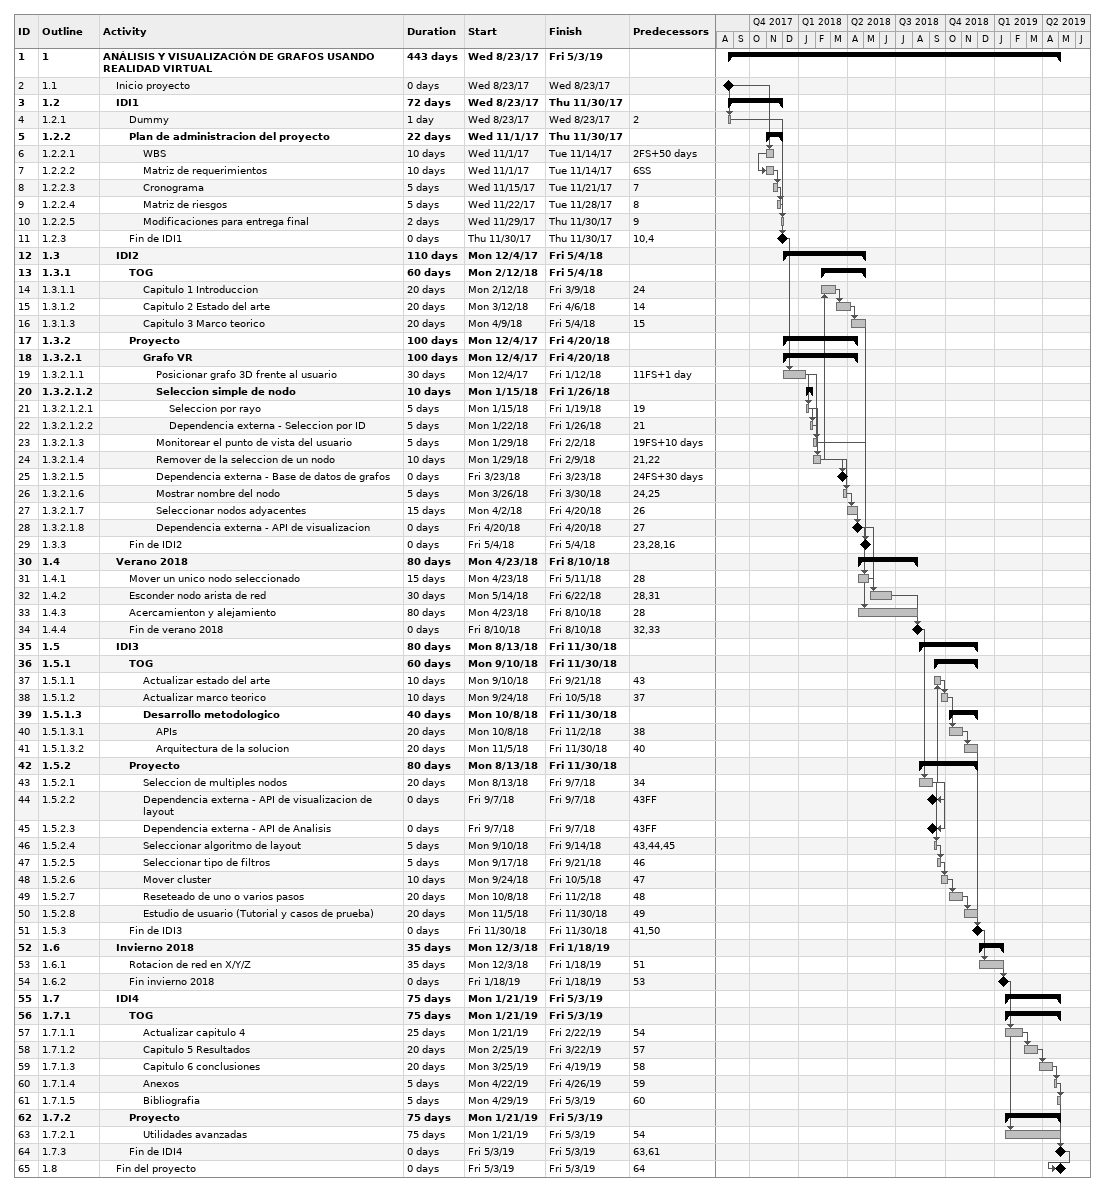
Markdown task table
| ID | WBS | Task | Duration | Start | Finish | Predecessors |
|---|---|---|---|---|---|---|
| 1 | 1 | **ANÁLISIS Y VISUALIZACIÓN DE GRAFOS USANDO REALIDAD VIRTUAL** | 443d | 2017-08-23 | 2019-05-03 |  |
| 2 | 1.1 | Inicio proyecto | 0d | 2017-08-23 | 2017-08-23 |  |
| 3 | 1.2 | **IDI1** | 72d | 2017-08-23 | 2017-11-30 |  |
| 4 | 1.2.1 | Dummy | 1d | 2017-08-23 | 2017-08-23 | 2 |
| 5 | 1.2.2 | **Plan de administracion del proyecto** | 22d | 2017-11-01 | 2017-11-30 |  |
| 6 | 1.2.2.1 | WBS | 10d | 2017-11-01 | 2017-11-14 | 2FS+50d |
| 7 | 1.2.2.2 | Matriz de requerimientos | 10d | 2017-11-01 | 2017-11-14 | 6SS |
| 8 | 1.2.2.3 | Cronograma | 5d | 2017-11-15 | 2017-11-21 | 7 |
| 9 | 1.2.2.4 | Matriz de riesgos | 5d | 2017-11-22 | 2017-11-28 | 8 |
| 10 | 1.2.2.5 | Modificaciones para entrega final | 2d | 2017-11-29 | 2017-11-30 | 9 |
| 11 | 1.2.3 | Fin de IDI1 | 0d | 2017-11-30 | 2017-11-30 | 10, 4 |
| 12 | 1.3 | **IDI2** | 110d | 2017-12-04 | 2018-05-04 |  |
| 13 | 1.3.1 | **TOG** | 60d | 2018-02-12 | 2018-05-04 |  |
| 14 | 1.3.1.1 | Capitulo 1 Introduccion | 20d | 2018-02-12 | 2018-03-09 | 24 |
| 15 | 1.3.1.2 | Capitulo 2 Estado del arte | 20d | 2018-03-12 | 2018-04-06 | 14 |
| 16 | 1.3.1.3 | Capitulo 3 Marco teorico | 20d | 2018-04-09 | 2018-05-04 | 15 |
| 17 | 1.3.2 | **Proyecto** | 100d | 2017-12-04 | 2018-04-20 |  |
| 18 | 1.3.2.1 | **Grafo VR** | 100d | 2017-12-04 | 2018-04-20 |  |
| 19 | 1.3.2.1.1 | Posicionar grafo 3D frente al usuario | 30d | 2017-12-04 | 2018-01-12 | 11FS+1d |
| 20 | 1.3.2.1.2 | **Seleccion simple de nodo** | 10d | 2018-01-15 | 2018-01-26 |  |
| 21 | 1.3.2.1.2.1 | Seleccion por rayo | 5d | 2018-01-15 | 2018-01-19 | 19 |
| 22 | 1.3.2.1.2.2 | Dependencia externa - Seleccion por ID | 5d | 2018-01-22 | 2018-01-26 | 21 |
| 23 | 1.3.2.1.3 | Monitorear el punto de vista del usuario | 5d | 2018-01-29 | 2018-02-02 | 19FS+10d |
| 24 | 1.3.2.1.4 | Remover de la seleccion de un nodo | 10d | 2018-01-29 | 2018-02-09 | 21, 22 |
| 25 | 1.3.2.1.5 | Dependencia externa - Base de datos de grafos | 0d | 2018-03-23 | 2018-03-23 | 24FS+30d |
| 26 | 1.3.2.1.6 | Mostrar nombre del nodo | 5d | 2018-03-26 | 2018-03-30 | 24, 25 |
| 27 | 1.3.2.1.7 | Seleccionar nodos adyacentes | 15d | 2018-04-02 | 2018-04-20 | 26 |
| 28 | 1.3.2.1.8 | Dependencia externa - API de visualizacion | 0d | 2018-04-20 | 2018-04-20 | 27 |
| 29 | 1.3.3 | Fin de IDI2 | 0d | 2018-05-04 | 2018-05-04 | 23, 28, 16 |
| 30 | 1.4 | **Verano 2018** | 80d | 2018-04-23 | 2018-08-10 |  |
| 31 | 1.4.1 | Mover un unico nodo seleccionado | 15d | 2018-04-23 | 2018-05-11 | 28 |
| 32 | 1.4.2 | Esconder nodo arista de red | 30d | 2018-05-14 | 2018-06-22 | 28, 31 |
| 33 | 1.4.3 | Acercamienton y alejamiento | 80d | 2018-04-23 | 2018-08-10 | 28 |
| 34 | 1.4.4 | Fin de verano 2018 | 0d | 2018-08-10 | 2018-08-10 | 32, 33 |
| 35 | 1.5 | **IDI3** | 80d | 2018-08-13 | 2018-11-30 |  |
| 36 | 1.5.1 | **TOG** | 60d | 2018-09-10 | 2018-11-30 |  |
| 37 | 1.5.1.1 | Actualizar estado del arte | 10d | 2018-09-10 | 2018-09-21 | 43 |
| 38 | 1.5.1.2 | Actualizar marco teorico | 10d | 2018-09-24 | 2018-10-05 | 37 |
| 39 | 1.5.1.3 | **Desarrollo metodologico** | 40d | 2018-10-08 | 2018-11-30 |  |
| 40 | 1.5.1.3.1 | APIs | 20d | 2018-10-08 | 2018-11-02 | 38 |
| 41 | 1.5.1.3.2 | Arquitectura de la solucion | 20d | 2018-11-05 | 2018-11-30 | 40 |
| 42 | 1.5.2 | **Proyecto** | 80d | 2018-08-13 | 2018-11-30 |  |
| 43 | 1.5.2.1 | Seleccion de multiples nodos | 20d | 2018-08-13 | 2018-09-07 | 34 |
| 44 | 1.5.2.2 | Dependencia externa - API de visualizacion de layout | 0d | 2018-09-07 | 2018-09-07 | 43FF |
| 45 | 1.5.2.3 | Dependencia externa - API de Analisis | 0d | 2018-09-07 | 2018-09-07 | 43FF |
| 46 | 1.5.2.4 | Seleccionar algoritmo de layout | 5d | 2018-09-10 | 2018-09-14 | 43, 44, 45 |
| 47 | 1.5.2.5 | Seleccionar tipo de filtros | 5d | 2018-09-17 | 2018-09-21 | 46 |
| 48 | 1.5.2.6 | Mover cluster | 10d | 2018-09-24 | 2018-10-05 | 47 |
| 49 | 1.5.2.7 | Reseteado de uno o varios pasos | 20d | 2018-10-08 | 2018-11-02 | 48 |
| 50 | 1.5.2.8 | Estudio de usuario (Tutorial y casos de prueba) | 20d | 2018-11-05 | 2018-11-30 | 49 |
| 51 | 1.5.3 | Fin de IDI3 | 0d | 2018-11-30 | 2018-11-30 | 41, 50 |
| 52 | 1.6 | **Invierno 2018** | 35d | 2018-12-03 | 2019-01-18 |  |
| 53 | 1.6.1 | Rotacion de red en X/Y/Z | 35d | 2018-12-03 | 2019-01-18 | 51 |
| 54 | 1.6.2 | Fin invierno 2018 | 0d | 2019-01-18 | 2019-01-18 | 53 |
| 55 | 1.7 | **IDI4** | 75d | 2019-01-21 | 2019-05-03 |  |
| 56 | 1.7.1 | **TOG** | 75d | 2019-01-21 | 2019-05-03 |  |
| 57 | 1.7.1.1 | Actualizar capitulo 4 | 25d | 2019-01-21 | 2019-02-22 | 54 |
| 58 | 1.7.1.2 | Capitulo 5 Resultados | 20d | 2019-02-25 | 2019-03-22 | 57 |
| 59 | 1.7.1.3 | Capitulo 6 conclusiones | 20d | 2019-03-25 | 2019-04-19 | 58 |
| 60 | 1.7.1.4 | Anexos | 5d | 2019-04-22 | 2019-04-26 | 59 |
| 61 | 1.7.1.5 | Bibliografia | 5d | 2019-04-29 | 2019-05-03 | 60 |
| 62 | 1.7.2 | **Proyecto** | 75d | 2019-01-21 | 2019-05-03 |  |
| 63 | 1.7.2.1 | Utilidades avanzadas | 75d | 2019-01-21 | 2019-05-03 | 54 |
| 64 | 1.7.3 | Fin de IDI4 | 0d | 2019-05-03 | 2019-05-03 | 63, 61 |
| 65 | 1.8 | Fin del proyecto | 0d | 2019-05-03 | 2019-05-03 | 64 |
